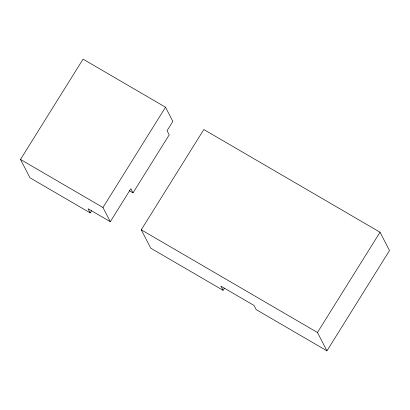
<?xml version="1.0" encoding="UTF-8"?>
<svg xmlns="http://www.w3.org/2000/svg" width="410" height="410" viewBox="0 0 410 410"><rect width="100%" height="100%" fill="white"/><g stroke="black" fill="none" stroke-linecap="round" stroke-linejoin="round"><path stroke-width="0.61" d="M91.568 210.735L90.215 212.903L29.971 177.791L20.5 159.444L83.061 59.153L165.527 107.21L172.856 121.406L167.054 130.703L169.202 134.854L133.03 192.843L129.232 190.629M133.03 192.843L130.882 188.687L110.295 221.697L102.966 207.496L165.527 107.21M223.019 290.29L150.731 248.163L141.26 229.815L203.821 129.524L380.029 232.209L389.5 250.556L326.939 350.847L256.204 309.627L254.062 305.476L220.872 286.134L223.019 290.29L224.321 288.199M326.939 350.847L317.468 332.495L380.029 232.209M20.5 159.444L102.966 207.496M141.26 229.815L317.468 332.495M110.295 221.697L88.073 208.746L90.215 212.903"/></g></svg>
